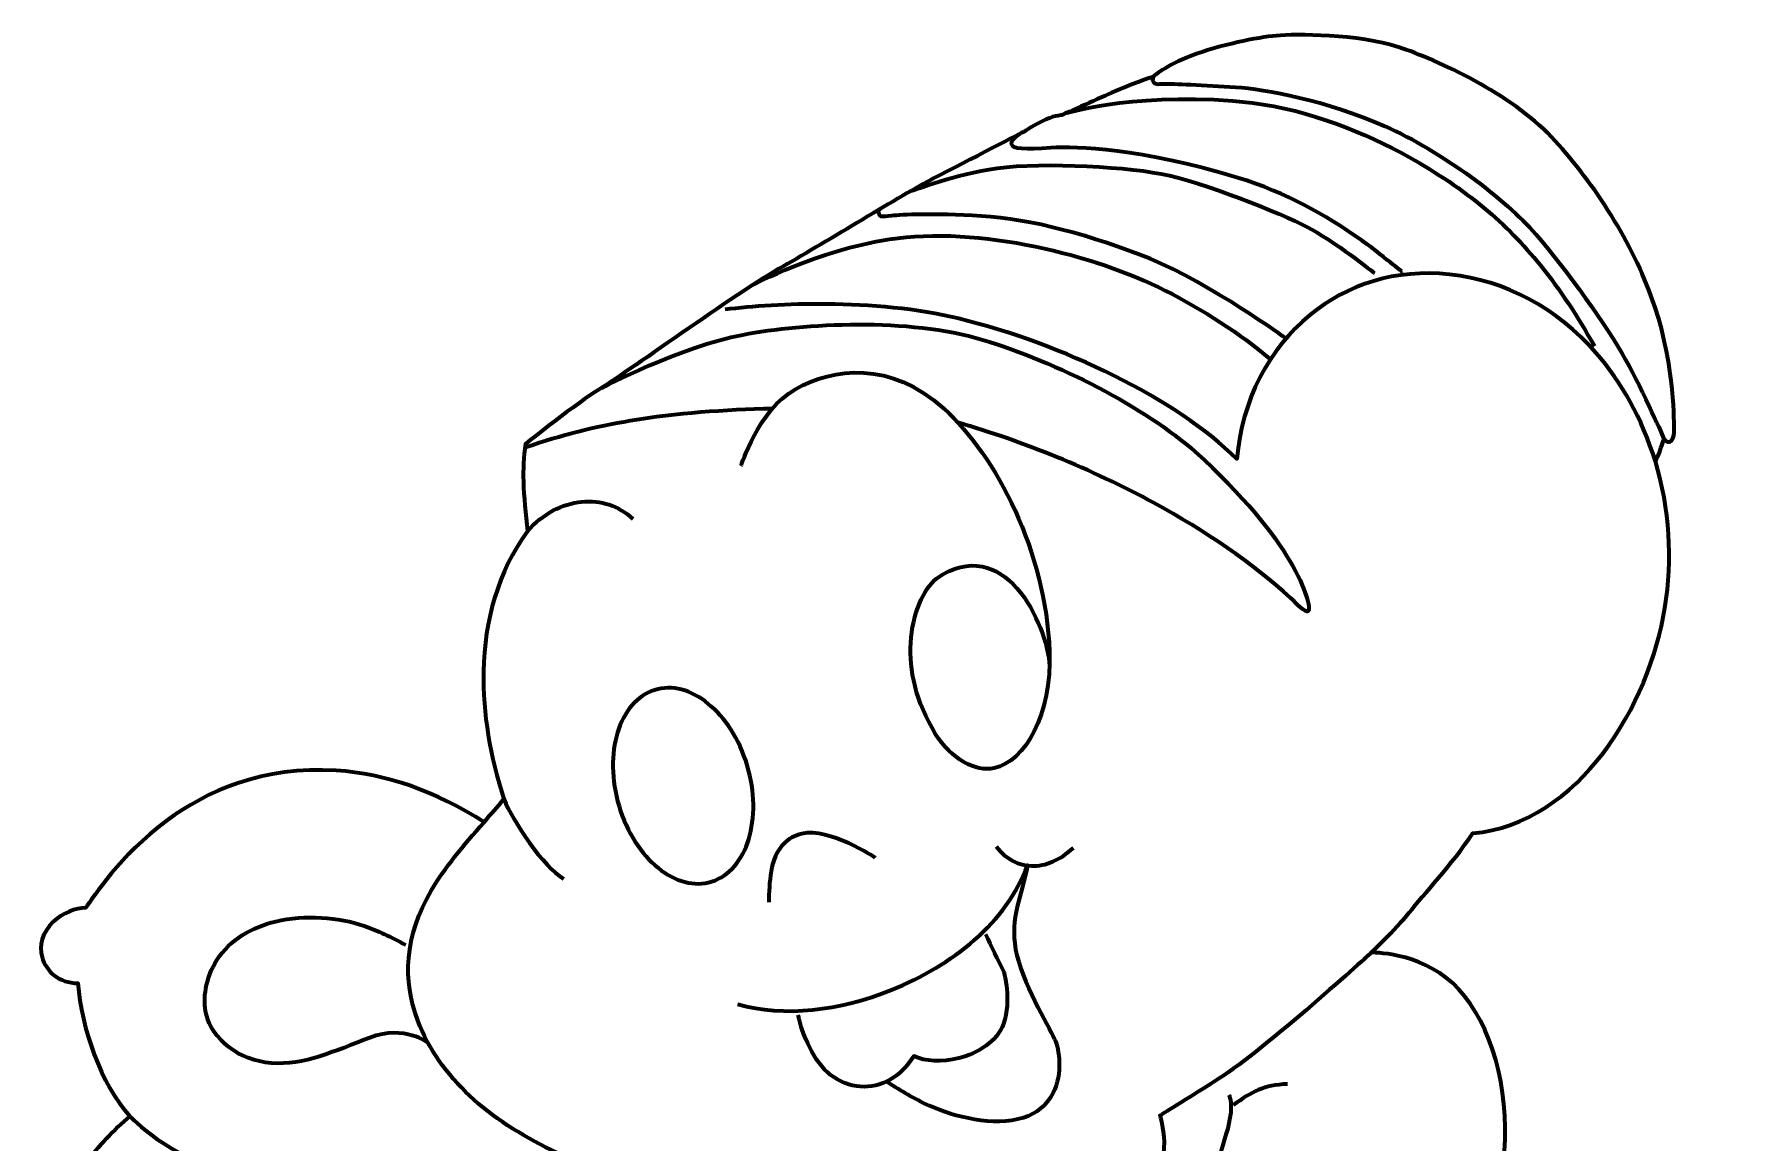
# Model space of a CAD drawing. Header units: centimetres. Extents: x -24.5 to 18.2, y -15.3 to 15.8.
# Drawn here: x -1.01 to 18.2, y 3.23 to 15.75 of the extents above; entities that cross this region are included whole.
import ezdxf

# ---------------------------------------------------------------- set-up
doc = ezdxf.new("R2010")
doc.units = ezdxf.units.CM
doc.header["$MEASUREMENT"] = 0
doc.layers.add('Camada 1', color=7, linetype='Continuous')

msp = doc.modelspace()

# ---------------------------------------------------------------- linework, layer by layer
at = {"layer": 'Camada 1', "color": 240, "lineweight": 211}
msp.add_open_spline([(4.56485, 10.13249), (4.54486, 10.33714), (4.52356, 10.51421), (4.51879, 10.69516), (4.51879, 10.69516), (4.51523, 10.82977), (4.52079, 10.96657), (4.54281, 11.11847), (4.54281, 11.11847), (4.54281, 11.11847), (5.14764, 11.60036), (5.37444, 11.73266), (5.37444, 11.73266), (5.60124, 11.86495), (6.94, 12.83513), (7.45346, 13.12494), (7.45346, 13.12494), (7.96693, 13.41475), (8.77333, 13.91873), (9.15765, 14.12033), (9.15765, 14.12033), (9.54196, 14.32193), (10.17508, 14.64636), (10.17508, 14.64636), (10.17508, 14.64636), (10.17508, 14.64636), (10.30423, 14.73295), (10.42078, 14.78335), (10.42078, 14.78335), (10.53734, 14.83376), (10.60348, 14.83376), (10.60348, 14.83376), (10.60348, 14.83376), (10.60348, 14.83376), (10.9909, 15.00695), (11.16415, 15.0857), (11.16415, 15.0857), (11.33741, 15.16445), (11.63666, 15.2684), (11.63666, 15.2684), (11.63666, 15.2684), (11.63666, 15.2684), (11.76581, 15.39122), (12.07452, 15.50778), (12.07452, 15.50778), (12.38323, 15.62433), (12.81163, 15.71249), (13.02583, 15.73139), (13.02583, 15.73139), (13.24004, 15.75029), (13.95509, 15.75031), (14.40555, 15.60225), (14.40555, 15.60225), (14.85601, 15.4542), (15.67813, 15.07304), (16.13175, 14.58794), (16.13175, 14.58794), (16.58537, 14.10283), (17.0106, 13.46654), (17.26261, 12.78613), (17.26261, 12.78613), (17.51461, 12.10573), (17.5209, 11.42528), (17.5209, 11.29298), (17.5209, 11.29298), (17.5209, 11.16068), (17.49254, 11.15595), (17.46576, 11.14178), (17.46576, 11.14178), (17.43899, 11.12761), (17.40434, 11.17801), (17.40434, 11.17801), (17.40434, 11.17801), (17.40434, 11.17801), (17.37757, 11.08979), (17.35394, 11.02049), (17.35394, 11.02049), (17.33031, 10.95118), (17.30827, 10.92282), (17.30827, 10.92282), (17.30827, 10.92282), (17.47072, 10.38867), (17.50449, 9.81644), (17.4161, 9.26463), (17.4161, 9.26463), (17.24176, 8.1764), (16.45007, 6.83229), (15.24501, 6.71901), (15.24501, 6.71901), (15.00802, 6.36633), (14.69062, 6.02597), (14.5268, 5.82437), (14.5268, 5.82437), (14.36299, 5.62277), (14.09839, 5.37077), (14.09839, 5.37077), (14.09839, 5.37077), (14.09839, 5.37077), (14.63391, 5.3833), (15.01821, 5.0242), (15.01821, 5.0242), (15.40251, 4.6651), (15.63563, 3.97839), (15.61043, 3.26019), (15.61043, 3.26019), (15.58522, 2.54197), (15.53166, 2.35612), (15.52852, 2.17028), (15.52852, 2.17028), (15.52538, 1.98443), (15.59153, 1.62532), (15.59153, 1.62532), (15.59153, 1.62532), (15.59153, 1.62532), (15.53798, 1.58752), (15.53798, 1.58752), (15.53798, 1.58752), (15.53798, 1.58752), (15.73956, 0.95747), (16.53336, 0.32745), (16.53336, 0.32745), (17.32717, -0.30257), (18.19659, -0.47896), (18.19659, -0.47896), (18.19659, -0.47896), (17.85182, -1.59203), (16.83353, -2.46717), (16.22149, -3.01155), (16.22149, -3.01155), (16.27325, -3.08057), (16.36712, -3.1766), (16.40474, -3.2759), (16.40474, -3.2759), (16.44463, -3.38119), (16.39077, -3.4467), (16.33176, -3.48037), (16.33176, -3.48037), (16.27206, -3.51444), (16.1859, -3.51603), (16.09706, -3.49347), (16.09706, -3.49347), (16.17605, -3.69537), (15.94597, -3.88192), (15.78364, -3.84944), (15.78364, -3.84944), (15.69808, -4.18461), (15.55568, -4.82314), (15.40681, -5.51131), (15.40681, -5.51131), (15.13075, -6.78733), (14.83234, -8.23407), (14.83234, -8.23407), (14.83234, -8.23407), (14.83234, -8.23407), (15.40715, -8.42608), (15.83556, -8.69068), (15.83556, -8.69068), (16.26396, -8.95529), (16.93175, -9.64828), (16.74905, -10.47359), (16.74905, -10.47359), (16.62513, -11.03336), (16.15048, -11.4568), (15.508, -11.72841), (15.508, -11.72841), (17.2416, -13.08671), (17.99046, -14.81359), (17.99046, -14.81359), (17.99046, -14.81359), (17.99046, -14.81359), (10.79479, -14.81359), (10.79479, -14.81359), (10.79479, -14.81359), (10.79479, -14.81359), (10.79479, -12.46824), (10.79479, -12.46824), (10.79479, -12.46824), (10.79479, -12.46824), (10.64202, -12.46824), (10.64202, -12.46824), (10.64202, -12.46824), (10.64202, -12.46824), (10.64202, -14.81359), (10.64202, -14.81359), (10.64202, -14.81359), (10.64202, -14.81359), (3.8972, -14.81359), (3.8972, -14.81359), (3.8972, -14.81359), (3.8972, -14.81359), (4.56979, -13.36667), (5.98709, -12.08006), (5.98709, -12.08006), (5.7771, -11.96917), (5.5801, -11.83843), (5.4018, -11.68919), (5.4018, -11.68919), (4.79665, -11.18267), (4.40674, -10.46337), (4.45363, -9.58634), (4.45363, -9.58634), (4.48239, -9.04857), (4.6822, -8.48651), (5.01154, -7.88365), (5.01154, -7.88365), (5.21291, -7.51505), (5.43906, -7.20236), (5.63562, -6.96894), (5.63562, -6.96894), (5.40691, -6.75759), (5.02453, -6.3042), (4.84183, -5.78758), (4.84183, -5.78758), (4.76528, -5.57111), (4.69425, -5.27943), (4.67836, -4.98114), (4.67836, -4.98114), (4.65344, -4.51352), (4.80628, -4.12202), (5.07386, -3.88902), (5.07386, -3.88902), (5.38104, -3.62155), (5.83945, -3.56292), (6.35387, -3.83773), (6.35387, -3.83773), (6.35387, -3.83773), (6.82328, -3.047), (6.82328, -3.047), (6.82328, -3.047), (6.82328, -3.047), (6.1271, -3.02498), (5.65459, -2.68477), (5.65459, -2.68477), (5.18208, -2.34456), (5.18208, -1.97916), (5.18208, -1.97916), (5.18208, -1.97916), (5.18208, -1.97916), (4.74108, -2.59656), (4.74108, -2.59656), (4.74108, -2.59656), (4.74108, -2.59656), (5.01831, -2.83907), (5.04352, -3.11943), (5.04352, -3.11943), (5.06872, -3.39979), (4.89233, -3.54468), (4.69388, -3.56042), (4.69388, -3.56042), (4.49542, -3.57616), (4.39777, -3.44701), (4.39777, -3.44701), (4.39777, -3.44701), (4.39777, -3.44701), (4.42927, -3.7305), (4.20247, -3.9258), (4.20247, -3.9258), (3.97567, -4.1211), (3.46221, -4.19988), (3.07476, -4.03293), (3.07476, -4.03293), (2.6873, -3.86597), (2.33762, -3.43754), (2.55813, -2.90833), (2.55813, -2.90833), (2.77865, -2.37912), (3.2606, -2.23106), (3.2606, -2.23106), (3.2606, -2.23106), (3.2606, -2.23106), (3.54095, -1.82789), (3.54095, -1.82789), (3.54095, -1.82789), (3.54095, -1.82789), (3.23224, -1.53493), (3.23224, -1.53493), (3.23224, -1.53493), (3.23224, -1.53493), (3.19442, -1.66251), (3.1141, -1.67984), (3.1141, -1.67984), (3.03378, -1.69717), (2.94558, -1.54754), (2.8936, -1.47981), (2.8936, -1.47981), (2.84162, -1.41208), (2.65262, -1.05456), (2.65262, -1.05456), (2.65262, -1.05456), (2.65262, -1.05456), (2.58805, -1.25852), (2.5589, -1.30262), (2.5589, -1.30262), (2.52976, -1.34673), (2.48093, -1.24985), (2.46045, -1.19552), (2.46045, -1.19552), (2.43998, -1.14118), (2.4014, -0.98054), (2.39353, -0.91754), (2.39353, -0.91754), (2.38566, -0.85454), (2.37515, -0.70922), (2.37515, -0.70922), (2.37515, -0.70922), (2.2598, -0.77754), (2.25412, -1.01025), (2.18563, -0.89391), (2.18563, -0.89391), (2.03875, -0.64445), (2.17247, -0.28178), (2.26438, 0.01019), (2.26438, 0.01019), (2.26438, 0.01019), (1.85492, -0.56937), (1.12411, -0.56307), (1.12411, -0.56307), (0.3933, -0.55677), (-0.0162, -0.24806), (-0.0162, -0.24806), (-0.0162, -0.24806), (-0.0162, -0.24806), (-0.22095, -0.56308), (-0.50131, -0.41817), (-0.50131, -0.41817), (-0.78167, -0.27326), (-0.75647, -0.037), (-0.75017, 0.05435), (-0.75017, 0.05435), (-0.74387, 0.1457), (-0.68717, 0.28429), (-0.68717, 0.28429), (-0.68717, 0.28429), (-0.68717, 0.28429), (-0.98643, 0.80718), (-0.99903, 1.43719), (-0.99903, 1.43719), (-1.00978, 1.97393), (-0.77101, 2.5267), (-0.43237, 2.98045), (-0.43237, 2.98045), (-0.27996, 3.18468), (-0.10728, 3.36886), (0.07198, 3.52252), (0.07198, 3.52252), (-0.25463, 3.88584), (-0.47403, 4.51788), (-0.51485, 5.02541), (-0.51485, 5.02541), (-0.7249, 5.02717), (-0.87481, 5.15763), (-0.91821, 5.31918), (-0.91821, 5.31918), (-0.95317, 5.44926), (-0.9191, 5.59953), (-0.7918, 5.71904), (-0.7918, 5.71904), (-0.68424, 5.82005), (-0.53633, 5.88032), (-0.42887, 5.87558), (-0.42887, 5.87558), (-0.3347, 6.00033), (-0.04056, 6.46875), (0.48658, 6.85978), (0.48658, 6.85978), (0.94344, 7.19866), (1.57533, 7.47944), (2.40381, 7.42802), (2.40381, 7.42802), (2.9665, 7.39309), (3.52915, 7.19315), (4.07566, 6.84575), (4.07566, 6.84575), (4.15966, 6.95496), (4.21531, 6.99799), (4.29932, 7.1072), (4.29932, 7.1072), (4.1431, 7.58488), (4.05948, 8.07595), (4.06867, 8.54663), (4.06867, 8.54663), (4.08002, 9.12748), (4.23273, 9.67729), (4.56485, 10.13249)], degree=3, knots=[0, 0, 0, 0, 0.01030928, 0.01030928, 0.01030928, 0.01030928, 0.02061856, 0.02061856, 0.02061856, 0.02061856, 0.03092784, 0.03092784, 0.03092784, 0.03092784, 0.04123711, 0.04123711, 0.04123711, 0.04123711, 0.05154639, 0.05154639, 0.05154639, 0.05154639, 0.06185567, 0.06185567, 0.06185567, 0.06185567, 0.07216495, 0.07216495, 0.07216495, 0.07216495, 0.08247423, 0.08247423, 0.08247423, 0.08247423, 0.09278351, 0.09278351, 0.09278351, 0.09278351, 0.10309278, 0.10309278, 0.10309278, 0.10309278, 0.11340206, 0.11340206, 0.11340206, 0.11340206, 0.12371134, 0.12371134, 0.12371134, 0.12371134, 0.13402062, 0.13402062, 0.13402062, 0.13402062, 0.1443299, 0.1443299, 0.1443299, 0.1443299, 0.15463918, 0.15463918, 0.15463918, 0.15463918, 0.16494845, 0.16494845, 0.16494845, 0.16494845, 0.17525773, 0.17525773, 0.17525773, 0.17525773, 0.18556701, 0.18556701, 0.18556701, 0.18556701, 0.19587629, 0.19587629, 0.19587629, 0.19587629, 0.20618557, 0.20618557, 0.20618557, 0.20618557, 0.21649485, 0.21649485, 0.21649485, 0.21649485, 0.22680412, 0.22680412, 0.22680412, 0.22680412, 0.2371134, 0.2371134, 0.2371134, 0.2371134, 0.24742268, 0.24742268, 0.24742268, 0.24742268, 0.25773196, 0.25773196, 0.25773196, 0.25773196, 0.26804124, 0.26804124, 0.26804124, 0.26804124, 0.27835052, 0.27835052, 0.27835052, 0.27835052, 0.28865979, 0.28865979, 0.28865979, 0.28865979, 0.29896907, 0.29896907, 0.29896907, 0.29896907, 0.30927835, 0.30927835, 0.30927835, 0.30927835, 0.31958763, 0.31958763, 0.31958763, 0.31958763, 0.32989691, 0.32989691, 0.32989691, 0.32989691, 0.34020619, 0.34020619, 0.34020619, 0.34020619, 0.35051546, 0.35051546, 0.35051546, 0.35051546, 0.36082474, 0.36082474, 0.36082474, 0.36082474, 0.37113402, 0.37113402, 0.37113402, 0.37113402, 0.3814433, 0.3814433, 0.3814433, 0.3814433, 0.39175258, 0.39175258, 0.39175258, 0.39175258, 0.40206186, 0.40206186, 0.40206186, 0.40206186, 0.41237113, 0.41237113, 0.41237113, 0.41237113, 0.42268041, 0.42268041, 0.42268041, 0.42268041, 0.43298969, 0.43298969, 0.43298969, 0.43298969, 0.44329897, 0.44329897, 0.44329897, 0.44329897, 0.45360825, 0.45360825, 0.45360825, 0.45360825, 0.46391753, 0.46391753, 0.46391753, 0.46391753, 0.4742268, 0.4742268, 0.4742268, 0.4742268, 0.48453608, 0.48453608, 0.48453608, 0.48453608, 0.49484536, 0.49484536, 0.49484536, 0.49484536, 0.50515464, 0.50515464, 0.50515464, 0.50515464, 0.51546392, 0.51546392, 0.51546392, 0.51546392, 0.5257732, 0.5257732, 0.5257732, 0.5257732, 0.53608247, 0.53608247, 0.53608247, 0.53608247, 0.54639175, 0.54639175, 0.54639175, 0.54639175, 0.55670103, 0.55670103, 0.55670103, 0.55670103, 0.56701031, 0.56701031, 0.56701031, 0.56701031, 0.57731959, 0.57731959, 0.57731959, 0.57731959, 0.58762887, 0.58762887, 0.58762887, 0.58762887, 0.59793814, 0.59793814, 0.59793814, 0.59793814, 0.60824742, 0.60824742, 0.60824742, 0.60824742, 0.6185567, 0.6185567, 0.6185567, 0.6185567, 0.62886598, 0.62886598, 0.62886598, 0.62886598, 0.63917526, 0.63917526, 0.63917526, 0.63917526, 0.64948454, 0.64948454, 0.64948454, 0.64948454, 0.65979381, 0.65979381, 0.65979381, 0.65979381, 0.67010309, 0.67010309, 0.67010309, 0.67010309, 0.68041237, 0.68041237, 0.68041237, 0.68041237, 0.69072165, 0.69072165, 0.69072165, 0.69072165, 0.70103093, 0.70103093, 0.70103093, 0.70103093, 0.71134021, 0.71134021, 0.71134021, 0.71134021, 0.72164948, 0.72164948, 0.72164948, 0.72164948, 0.73195876, 0.73195876, 0.73195876, 0.73195876, 0.74226804, 0.74226804, 0.74226804, 0.74226804, 0.75257732, 0.75257732, 0.75257732, 0.75257732, 0.7628866, 0.7628866, 0.7628866, 0.7628866, 0.77319588, 0.77319588, 0.77319588, 0.77319588, 0.78350515, 0.78350515, 0.78350515, 0.78350515, 0.79381443, 0.79381443, 0.79381443, 0.79381443, 0.80412371, 0.80412371, 0.80412371, 0.80412371, 0.81443299, 0.81443299, 0.81443299, 0.81443299, 0.82474227, 0.82474227, 0.82474227, 0.82474227, 0.83505155, 0.83505155, 0.83505155, 0.83505155, 0.84536082, 0.84536082, 0.84536082, 0.84536082, 0.8556701, 0.8556701, 0.8556701, 0.8556701, 0.86597938, 0.86597938, 0.86597938, 0.86597938, 0.87628866, 0.87628866, 0.87628866, 0.87628866, 0.88659794, 0.88659794, 0.88659794, 0.88659794, 0.89690722, 0.89690722, 0.89690722, 0.89690722, 0.90721649, 0.90721649, 0.90721649, 0.90721649, 0.91752577, 0.91752577, 0.91752577, 0.91752577, 0.92783505, 0.92783505, 0.92783505, 0.92783505, 0.93814433, 0.93814433, 0.93814433, 0.93814433, 0.94845361, 0.94845361, 0.94845361, 0.94845361, 0.95876289, 0.95876289, 0.95876289, 0.95876289, 0.96907216, 0.96907216, 0.96907216, 0.96907216, 0.97938144, 0.97938144, 0.97938144, 0.97938144, 1, 1, 1, 1], dxfattribs=at)
at = {"layer": 'Camada 1', "color": 175, "lineweight": 211}
for points, knots in [([(11.63666, 15.2684), (11.63666, 15.2684), (11.61692, 15.23414), (11.6374, 15.20423), (11.6374, 15.20423), (11.65789, 15.17431), (11.71772, 15.18848), (11.77286, 15.18848), (11.77286, 15.18848), (11.82799, 15.18848), (12.22803, 15.1727), (12.5651, 15.15065), (12.5651, 15.15065), (12.90217, 15.12861), (13.59513, 14.99948), (14.25034, 14.70967), (14.25034, 14.70967), (14.90554, 14.41987), (15.61113, 13.88437), (15.95764, 13.48747), (15.95764, 13.48747), (16.30415, 13.09057), (16.76404, 12.44165), (16.97194, 12.06995), (16.97194, 12.06995), (17.17984, 11.69825), (17.40434, 11.17801), (17.40434, 11.17801)], [0, 0, 0, 0, 0.125, 0.125, 0.125, 0.125, 0.25, 0.25, 0.25, 0.25, 0.375, 0.375, 0.375, 0.375, 0.5, 0.5, 0.5, 0.5, 0.625, 0.625, 0.625, 0.625, 0.75, 0.75, 0.75, 0.75, 1, 1, 1, 1]), ([(10.66237, 14.8601), (10.66237, 14.8601), (11.54144, 15.11869), (12.75696, 14.97068), (12.75696, 14.97068), (13.40655, 14.89159), (14.02577, 14.63611), (14.52694, 14.3577), (14.52694, 14.3577), (15.17225, 13.99922), (15.62917, 13.60725), (16.0062, 13.14234), (16.0062, 13.14234), (16.23117, 12.86495), (16.42771, 12.56156), (16.6189, 12.22383)], [0, 0, 0, 0, 0.2, 0.2, 0.2, 0.2, 0.4, 0.4, 0.4, 0.4, 0.6, 0.6, 0.6, 0.6, 1, 1, 1, 1]), ([(14.44228, 13.07441), (14.4484, 13.02838), (13.69258, 13.79259), (12.59006, 14.1265), (12.59006, 14.1265), (11.48753, 14.46041), (10.77245, 14.47929), (10.4795, 14.46354), (10.4795, 14.46354), (10.18655, 14.4478), (10.03954, 14.4428), (10.03535, 14.50764), (10.03535, 14.50764), (10.03117, 14.57249), (10.13896, 14.62784), (10.13896, 14.62784)], [0, 0, 0, 0, 0.2, 0.2, 0.2, 0.2, 0.4, 0.4, 0.4, 0.4, 0.6, 0.6, 0.6, 0.6, 1, 1, 1, 1]), ([(8.8923, 13.97306), (8.8923, 13.97306), (9.30773, 14.136), (9.7771, 14.22105), (9.7771, 14.22105), (10.24646, 14.3061), (11.24812, 14.262), (11.72378, 14.17065), (11.72378, 14.17065), (12.19944, 14.0793), (13.07515, 13.72332), (13.37126, 13.57212), (13.37126, 13.57212), (13.66737, 13.42092), (14.13357, 13.04921), (14.13357, 13.04921)], [0, 0, 0, 0, 0.2, 0.2, 0.2, 0.2, 0.4, 0.4, 0.4, 0.4, 0.6, 0.6, 0.6, 0.6, 1, 1, 1, 1]), ([(13.13441, 12.30936), (13.13441, 12.30936), (12.27036, 12.93743), (11.60256, 13.20833), (11.60256, 13.20833), (10.93475, 13.47924), (10.25434, 13.6588), (9.69363, 13.69344), (9.69363, 13.69344), (9.13292, 13.72809), (8.79586, 13.70763), (8.67931, 13.6966), (8.67931, 13.6966), (8.56276, 13.68557), (8.56003, 13.67613), (8.53756, 13.71393), (8.53756, 13.71393), (8.51509, 13.75173), (8.55257, 13.77402), (8.55257, 13.77402)], [0, 0, 0, 0, 0.16666667, 0.16666667, 0.16666667, 0.16666667, 0.33333333, 0.33333333, 0.33333333, 0.33333333, 0.5, 0.5, 0.5, 0.5, 0.66666667, 0.66666667, 0.66666667, 0.66666667, 1, 1, 1, 1]), ([(7.1147, 12.91598), (7.1147, 12.91598), (7.83511, 13.3061), (8.65413, 13.43211), (8.65413, 13.43211), (9.15009, 13.50842), (9.73638, 13.46681), (10.30636, 13.34847), (10.30636, 13.34847), (10.83837, 13.23802), (11.35621, 13.06068), (11.77309, 12.84999), (11.77309, 12.84999), (12.18796, 12.64031), (12.62901, 12.35994), (12.94996, 12.08209)], [0, 0, 0, 0, 0.2, 0.2, 0.2, 0.2, 0.4, 0.4, 0.4, 0.4, 0.6, 0.6, 0.6, 0.6, 1, 1, 1, 1]), ([(17.30827, 10.92282), (17.15562, 11.40749), (16.92588, 11.818), (16.64086, 12.14519), (16.64086, 12.14519), (16.19563, 12.65625), (15.61545, 12.96399), (14.98346, 13.03334), (14.98346, 13.03334), (14.37325, 13.1003), (13.82602, 12.91927), (13.40776, 12.57703), (13.40776, 12.57703), (12.94077, 12.19492), (12.63452, 11.6118), (12.58076, 10.94845), (12.58076, 10.94845), (11.89285, 11.63176), (10.61856, 12.24482), (9.43848, 12.53421), (9.43848, 12.53421), (8.96772, 12.64966), (8.43681, 12.69397), (7.94843, 12.6986), (7.94843, 12.6986), (7.50511, 12.70281), (7.09681, 12.67435), (6.80036, 12.63682)], [0, 0, 0, 0, 0.125, 0.125, 0.125, 0.125, 0.25, 0.25, 0.25, 0.25, 0.375, 0.375, 0.375, 0.375, 0.5, 0.5, 0.5, 0.5, 0.625, 0.625, 0.625, 0.625, 0.75, 0.75, 0.75, 0.75, 1, 1, 1, 1]), ([(5.40653, 11.75224), (5.40653, 11.75224), (6.29912, 12.22053), (6.99843, 12.35283), (6.99843, 12.35283), (7.69774, 12.48513), (8.8696, 12.54814), (9.7075, 12.29614), (9.7075, 12.29614), (10.54541, 12.04413), (11.55335, 11.52751), (12.10775, 11.0298), (12.10775, 11.0298), (12.66215, 10.53209), (12.99289, 10.11002), (13.17875, 9.79501), (13.17875, 9.79501), (13.3646, 9.48), (13.41499, 9.25636), (13.38665, 9.228), (13.38665, 9.228), (13.3583, 9.19964), (13.24805, 9.31936), (13.19135, 9.37605), (13.19135, 9.37605), (12.75644, 9.77397), (12.22133, 10.13721), (11.64233, 10.4517), (11.64233, 10.4517), (10.93577, 10.8355), (10.16378, 11.14674), (9.4287, 11.35991)], [0, 0, 0, 0, 0.11111111, 0.11111111, 0.11111111, 0.11111111, 0.22222222, 0.22222222, 0.22222222, 0.22222222, 0.33333333, 0.33333333, 0.33333333, 0.33333333, 0.44444444, 0.44444444, 0.44444444, 0.44444444, 0.55555556, 0.55555556, 0.55555556, 0.55555556, 0.66666667, 0.66666667, 0.66666667, 0.66666667, 0.77777778, 0.77777778, 0.77777778, 0.77777778, 1, 1, 1, 1]), ([(6.97969, 10.87245), (6.97969, 10.87245), (7.17183, 11.49931), (7.59395, 11.73871), (7.59395, 11.73871), (8.01606, 11.97812), (8.67128, 12.06315), (9.26978, 11.5182), (9.26978, 11.5182), (9.86829, 10.97324), (10.41953, 9.90225), (10.46362, 8.77454), (10.46362, 8.77454), (10.49176, 8.05447), (10.18601, 7.53216), (9.83498, 7.45368), (9.83498, 7.45368), (9.63628, 7.40925), (9.35216, 7.55589), (9.17681, 7.84055), (9.17681, 7.84055), (8.94925, 8.20998), (8.8787, 8.56865), (8.89523, 8.86943), (8.89523, 8.86943), (8.91394, 9.20983), (9.04421, 9.47609), (9.18469, 9.59984), (9.18469, 9.59984), (9.56749, 9.86019), (9.87602, 9.73553), (10.0942, 9.48863), (10.0942, 9.48863), (10.32388, 9.22874), (10.45346, 8.83335), (10.46422, 8.60898)], [0, 0, 0, 0, 0.1, 0.1, 0.1, 0.1, 0.2, 0.2, 0.2, 0.2, 0.3, 0.3, 0.3, 0.3, 0.4, 0.4, 0.4, 0.4, 0.5, 0.5, 0.5, 0.5, 0.6, 0.6, 0.6, 0.6, 0.7, 0.7, 0.7, 0.7, 0.8, 0.8, 0.8, 0.8, 1, 1, 1, 1]), ([(7.33211, 11.51677), (6.78759, 11.50358), (6.25346, 11.46702), (5.72694, 11.37863), (5.72694, 11.37863), (5.33206, 11.31234), (4.94145, 11.21686), (4.55392, 11.08022)], [0, 0, 0, 0, 0.33333333, 0.33333333, 0.33333333, 0.33333333, 1, 1, 1, 1]), ([(4.56485, 10.13249), (4.73492, 10.33076), (4.95811, 10.44264), (5.17747, 10.46459), (5.17747, 10.46459), (5.39067, 10.48592), (5.60027, 10.42236), (5.75412, 10.27065)], [0, 0, 0, 0, 0.33333333, 0.33333333, 0.33333333, 0.33333333, 1, 1, 1, 1]), ([(6.00003, 8.33809), (6.10001, 8.36981), (6.20435, 8.36973), (6.30737, 8.34246), (6.30737, 8.34246), (6.41039, 8.31519), (6.51214, 8.26068), (6.60697, 8.18358), (6.60697, 8.18358), (6.70181, 8.10646), (6.78975, 8.00668), (6.86516, 7.88886), (6.86516, 7.88886), (6.94057, 7.77103), (7.00349, 7.63512), (7.04822, 7.48574), (7.04822, 7.48574), (7.09297, 7.33634), (7.11533, 7.18759), (7.11745, 7.04652), (7.11745, 7.04652), (7.11957, 6.90545), (7.10148, 6.77203), (7.06529, 6.65336), (7.06529, 6.65336), (7.02912, 6.53468), (6.97482, 6.43072), (6.9046, 6.34848), (6.9046, 6.34848), (6.83438, 6.26626), (6.74818, 6.20574), (6.64822, 6.17404), (6.64822, 6.17404), (6.54825, 6.14234), (6.44393, 6.14243), (6.34091, 6.16969), (6.34091, 6.16969), (6.23789, 6.19696), (6.13612, 6.25145), (6.04129, 6.32857), (6.04129, 6.32857), (5.94645, 6.40568), (5.85852, 6.50545), (5.7831, 6.62328), (5.7831, 6.62328), (5.70769, 6.7411), (5.64479, 6.87701), (5.60004, 7.02639), (5.60004, 7.02639), (5.5553, 7.17577), (5.53294, 7.32454), (5.53081, 7.46561), (5.53081, 7.46561), (5.52868, 7.60668), (5.54677, 7.74007), (5.58296, 7.85875), (5.58296, 7.85875), (5.61914, 7.97743), (5.67343, 8.08141), (5.74365, 8.16365), (5.74365, 8.16365), (5.81387, 8.24587), (5.90005, 8.30637), (6.00003, 8.33809)], [0, 0, 0, 0, 0.05882353, 0.05882353, 0.05882353, 0.05882353, 0.11764706, 0.11764706, 0.11764706, 0.11764706, 0.17647059, 0.17647059, 0.17647059, 0.17647059, 0.23529412, 0.23529412, 0.23529412, 0.23529412, 0.29411765, 0.29411765, 0.29411765, 0.29411765, 0.35294118, 0.35294118, 0.35294118, 0.35294118, 0.41176471, 0.41176471, 0.41176471, 0.41176471, 0.47058824, 0.47058824, 0.47058824, 0.47058824, 0.52941176, 0.52941176, 0.52941176, 0.52941176, 0.58823529, 0.58823529, 0.58823529, 0.58823529, 0.64705882, 0.64705882, 0.64705882, 0.64705882, 0.70588235, 0.70588235, 0.70588235, 0.70588235, 0.76470588, 0.76470588, 0.76470588, 0.76470588, 0.82352941, 0.82352941, 0.82352941, 0.82352941, 0.88235294, 0.88235294, 0.88235294, 0.88235294, 1, 1, 1, 1]), ([(14.09839, 5.37077), (14.09839, 5.37077), (12.88898, 4.27297), (12.38497, 3.95167), (12.38497, 3.95167), (11.88096, 3.63036), (11.71087, 3.52956), (11.71087, 3.52956), (11.71087, 3.52956), (11.71087, 3.52956), (11.88411, 2.98145), (11.5628, 2.76725), (11.5628, 2.76725), (11.24149, 2.55305), (10.90445, 2.74835), (10.84459, 2.9153), (10.84459, 2.9153), (10.78473, 3.08226), (10.77842, 3.098), (10.77842, 3.098), (10.77842, 3.098), (10.01221, 2.74165), (9.11897, 2.54164), (8.21064, 2.50057), (8.21064, 2.50057), (7.26805, 2.45795), (5.90234, 2.62832), (4.83303, 3.14251), (4.83303, 3.14251), (4.14188, 3.47486), (3.57451, 3.95089), (3.32535, 4.60591), (3.32535, 4.60591), (3.15578, 5.05166), (3.17188, 5.55337), (3.48236, 6.07812), (3.48236, 6.07812), (3.63207, 6.33114), (3.83837, 6.5782), (4.07566, 6.84575)], [0, 0, 0, 0, 0.09090909, 0.09090909, 0.09090909, 0.09090909, 0.18181818, 0.18181818, 0.18181818, 0.18181818, 0.27272727, 0.27272727, 0.27272727, 0.27272727, 0.36363636, 0.36363636, 0.36363636, 0.36363636, 0.45454545, 0.45454545, 0.45454545, 0.45454545, 0.54545455, 0.54545455, 0.54545455, 0.54545455, 0.63636364, 0.63636364, 0.63636364, 0.63636364, 0.72727273, 0.72727273, 0.72727273, 0.72727273, 0.81818182, 0.81818182, 0.81818182, 0.81818182, 1, 1, 1, 1]), ([(8.4947, 6.44336), (8.4947, 6.44336), (7.97179, 6.78672), (7.66624, 6.71427), (7.66624, 6.71427), (7.57897, 6.69358), (7.51354, 6.65336), (7.46431, 6.60433), (7.46431, 6.60433), (7.29934, 6.44005), (7.29801, 6.1579), (7.29138, 5.93936)], [0, 0, 0, 0, 0.25, 0.25, 0.25, 0.25, 0.5, 0.5, 0.5, 0.5, 1, 1, 1, 1]), ([(9.85993, 6.56896), (9.97802, 6.42295), (10.11718, 6.35488), (10.25989, 6.35023), (10.25989, 6.35023), (10.4212, 6.34497), (10.58713, 6.42067), (10.73251, 6.55636)], [0, 0, 0, 0, 0.33333333, 0.33333333, 0.33333333, 0.33333333, 1, 1, 1, 1]), ([(6.9385, 4.78938), (7.46327, 4.6367), (8.09337, 4.71568), (8.67916, 4.95001), (8.67916, 4.95001), (9.36458, 5.22419), (9.98359, 5.71517), (10.21457, 6.35804), (10.21457, 6.35804), (10.14974, 6.01419), (10.01438, 5.76898), (10.08055, 5.40671), (10.08055, 5.40671), (10.14671, 5.04444), (10.44591, 4.55619), (10.52152, 4.3924), (10.52152, 4.3924), (10.57464, 4.27733), (10.61218, 4.00367), (10.50535, 3.78769), (10.50535, 3.78769), (10.43214, 3.63973), (10.31165, 3.55148), (10.16827, 3.50525), (10.16827, 3.50525), (9.83721, 3.39851), (9.38405, 3.51572), (9.10873, 3.63923), (9.10873, 3.63923), (8.92199, 3.72299), (8.79166, 3.8065), (8.63148, 3.90728)], [0, 0, 0, 0, 0.11111111, 0.11111111, 0.11111111, 0.11111111, 0.22222222, 0.22222222, 0.22222222, 0.22222222, 0.33333333, 0.33333333, 0.33333333, 0.33333333, 0.44444444, 0.44444444, 0.44444444, 0.44444444, 0.55555556, 0.55555556, 0.55555556, 0.55555556, 0.66666667, 0.66666667, 0.66666667, 0.66666667, 0.77777778, 0.77777778, 0.77777778, 0.77777778, 1, 1, 1, 1]), ([(3.44402, 4.34878), (3.44402, 4.34878), (3.18335, 4.5608), (2.78329, 4.40958), (2.78329, 4.40958), (2.38323, 4.25837), (2.03987, 4.09459), (1.67131, 4.12293), (1.67131, 4.12293), (1.30275, 4.15128), (1.00033, 4.3938), (0.93418, 4.68045), (0.93418, 4.68045), (0.8968, 4.84246), (0.92483, 5.07893), (1.05748, 5.28692), (1.05748, 5.28692), (1.20575, 5.51934), (1.44938, 5.65779), (1.72088, 5.72317), (1.72088, 5.72317), (2.05425, 5.80346), (2.42971, 5.77361), (2.72219, 5.67235), (2.72219, 5.67235), (2.87378, 5.61987), (3.02562, 5.54755), (3.18645, 5.45848)], [0, 0, 0, 0, 0.125, 0.125, 0.125, 0.125, 0.25, 0.25, 0.25, 0.25, 0.375, 0.375, 0.375, 0.375, 0.5, 0.5, 0.5, 0.5, 0.625, 0.625, 0.625, 0.625, 0.75, 0.75, 0.75, 0.75, 1, 1, 1, 1]), ([(9.73863, 5.58141), (9.80794, 5.43862), (9.87723, 5.29581), (9.94654, 5.15301), (9.94654, 5.15301), (9.94654, 5.15301), (10.04036, 4.83512), (9.94229, 4.56631), (9.94229, 4.56631), (9.86877, 4.36474), (9.65847, 4.23394), (9.43724, 4.17844), (9.43724, 4.17844), (9.25038, 4.13156), (9.05571, 4.13841), (8.92906, 4.20171), (8.92906, 4.20171), (8.78425, 3.96524), (8.55785, 3.83826), (8.32456, 3.85664), (8.32456, 3.85664), (8.21081, 3.8656), (8.09537, 3.90916), (7.98699, 3.99143), (7.98699, 3.99143), (7.80501, 4.12955), (7.66777, 4.44731), (7.62495, 4.66475)], [0, 0, 0, 0, 0.125, 0.125, 0.125, 0.125, 0.25, 0.25, 0.25, 0.25, 0.375, 0.375, 0.375, 0.375, 0.5, 0.5, 0.5, 0.5, 0.625, 0.625, 0.625, 0.625, 0.75, 0.75, 0.75, 0.75, 1, 1, 1, 1]), ([(12.48898, 3.76241), (12.48898, 3.76241), (12.55197, 3.6742), (12.47638, 3.38439), (12.47638, 3.38439), (12.40079, 3.09459), (12.17399, 2.48348), (12.17399, 2.48348), (12.17399, 2.48348), (12.17399, 2.48348), (12.14877, 2.37009), (12.21178, 2.33859), (12.21178, 2.33859), (12.27478, 2.30708), (12.3504, 2.34492), (12.3504, 2.34492), (12.3504, 2.34492), (12.56571, 2.56118), (12.83886, 2.70793), (13.13139, 2.78486), (13.13139, 2.78486), (13.62309, 2.9142), (14.15923, 2.84017), (14.59975, 2.5579), (14.59975, 2.5579), (14.9083, 2.36019), (15.16996, 2.0603), (15.33658, 1.65654), (15.33658, 1.65654), (15.40371, 1.63353), (15.47084, 1.61052), (15.53798, 1.58752)], [0, 0, 0, 0, 0.11111111, 0.11111111, 0.11111111, 0.11111111, 0.22222222, 0.22222222, 0.22222222, 0.22222222, 0.33333333, 0.33333333, 0.33333333, 0.33333333, 0.44444444, 0.44444444, 0.44444444, 0.44444444, 0.55555556, 0.55555556, 0.55555556, 0.55555556, 0.66666667, 0.66666667, 0.66666667, 0.66666667, 0.77777778, 0.77777778, 0.77777778, 0.77777778, 1, 1, 1, 1]), ([(0.07198, 3.52252), (0.07198, 3.52252), (0.55616, 3.02028), (1.14205, 2.93839), (1.14205, 2.93839), (1.49831, 2.8886), (1.84861, 2.9147), (2.19816, 2.95681), (2.19816, 2.95681), (2.59839, 3.00502), (2.99766, 3.07427), (3.40382, 3.07464), (3.40382, 3.07464), (3.71332, 3.07493), (4.02914, 3.05616), (4.19131, 3.01398), (4.19131, 3.01398), (4.50632, 2.93207), (4.73942, 2.71157), (4.73942, 2.71157)], [0, 0, 0, 0, 0.16666667, 0.16666667, 0.16666667, 0.16666667, 0.33333333, 0.33333333, 0.33333333, 0.33333333, 0.5, 0.5, 0.5, 0.5, 0.66666667, 0.66666667, 0.66666667, 0.66666667, 1, 1, 1, 1])]:
    msp.add_open_spline(points, degree=3, knots=knots, dxfattribs=at)
for points in [[(4.29932, 7.1072), (4.39955, 6.85144), (4.74858, 6.33848), (4.9729, 6.20394)], [(13.15049, 3.88524), (12.88377, 3.8774), (12.75129, 3.79734), (12.53938, 3.649)]]:
    msp.add_open_spline(points, degree=3, dxfattribs=at)

doc.saveas('drawing.dxf')
